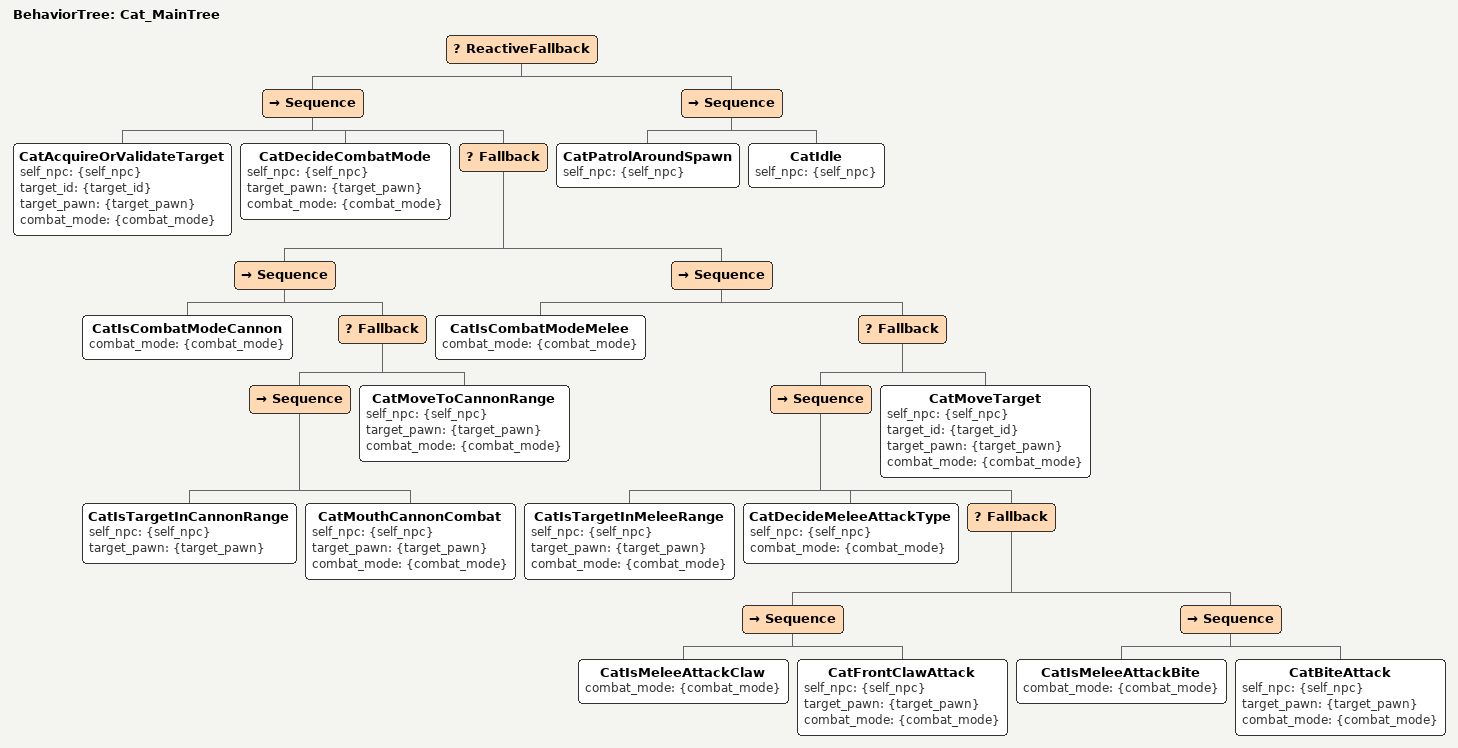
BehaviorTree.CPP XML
<root BTCPP_format="4" main_tree_to_execute="Cat_MainTree">
    <BehaviorTree ID="Cat_MainTree">
        <ReactiveFallback>

            <!-- 전투 -->
            <Sequence>
                <CatAcquireOrValidateTarget
                        self_npc="{self_npc}"
                        target_id="{target_id}"
                        target_pawn="{target_pawn}"
                        combat_mode="{combat_mode}" />

                <CatDecideCombatMode
                        self_npc="{self_npc}"
                        target_pawn="{target_pawn}"
                        combat_mode="{combat_mode}" />

                <Fallback>

                    <!-- 원거리 모드 -->
                    <Sequence>
                        <CatIsCombatModeCannon
                                combat_mode="{combat_mode}" />

                        <Fallback>
                            <Sequence>
                                <CatIsTargetInCannonRange
                                        self_npc="{self_npc}"
                                        target_pawn="{target_pawn}" />

                                <CatMouthCannonCombat
                                        self_npc="{self_npc}"
                                        target_pawn="{target_pawn}"
                                        combat_mode="{combat_mode}" />
                            </Sequence>

                            <CatMoveToCannonRange
                                    self_npc="{self_npc}"
                                    target_pawn="{target_pawn}"
                                    combat_mode="{combat_mode}" />
                        </Fallback>
                    </Sequence>

                    <!-- 근거리 모드 -->
                    <Sequence>
                        <CatIsCombatModeMelee
                                combat_mode="{combat_mode}" />

                        <Fallback>
                            <Sequence>
                                <CatIsTargetInMeleeRange
                                        self_npc="{self_npc}"
                                        target_pawn="{target_pawn}"
                                        combat_mode="{combat_mode}" />

                                <CatDecideMeleeAttackType
                                        self_npc="{self_npc}"
                                        combat_mode="{combat_mode}" />

                                <Fallback>
                                    <Sequence>
                                        <CatIsMeleeAttackClaw combat_mode="{combat_mode}" />
                                        <CatFrontClawAttack
                                                self_npc="{self_npc}"
                                                target_pawn="{target_pawn}"
                                                combat_mode="{combat_mode}" />
                                    </Sequence>

                                    <Sequence>
                                        <CatIsMeleeAttackBite combat_mode="{combat_mode}" />
                                        <CatBiteAttack
                                                self_npc="{self_npc}"
                                                target_pawn="{target_pawn}"
                                                combat_mode="{combat_mode}" />
                                    </Sequence>
                                </Fallback>
                            </Sequence>

                            <CatMoveTarget
                                    self_npc="{self_npc}"
                                    target_id="{target_id}"
                                    target_pawn="{target_pawn}"
                                    combat_mode="{combat_mode}" />
                        </Fallback>
                    </Sequence>

                </Fallback>
            </Sequence>

            <!-- 비전투 -->
            <Sequence>
                <CatPatrolAroundSpawn
                        self_npc="{self_npc}" />

                <CatIdle
                        self_npc="{self_npc}" />
            </Sequence>

        </ReactiveFallback>
    </BehaviorTree>
</root>
